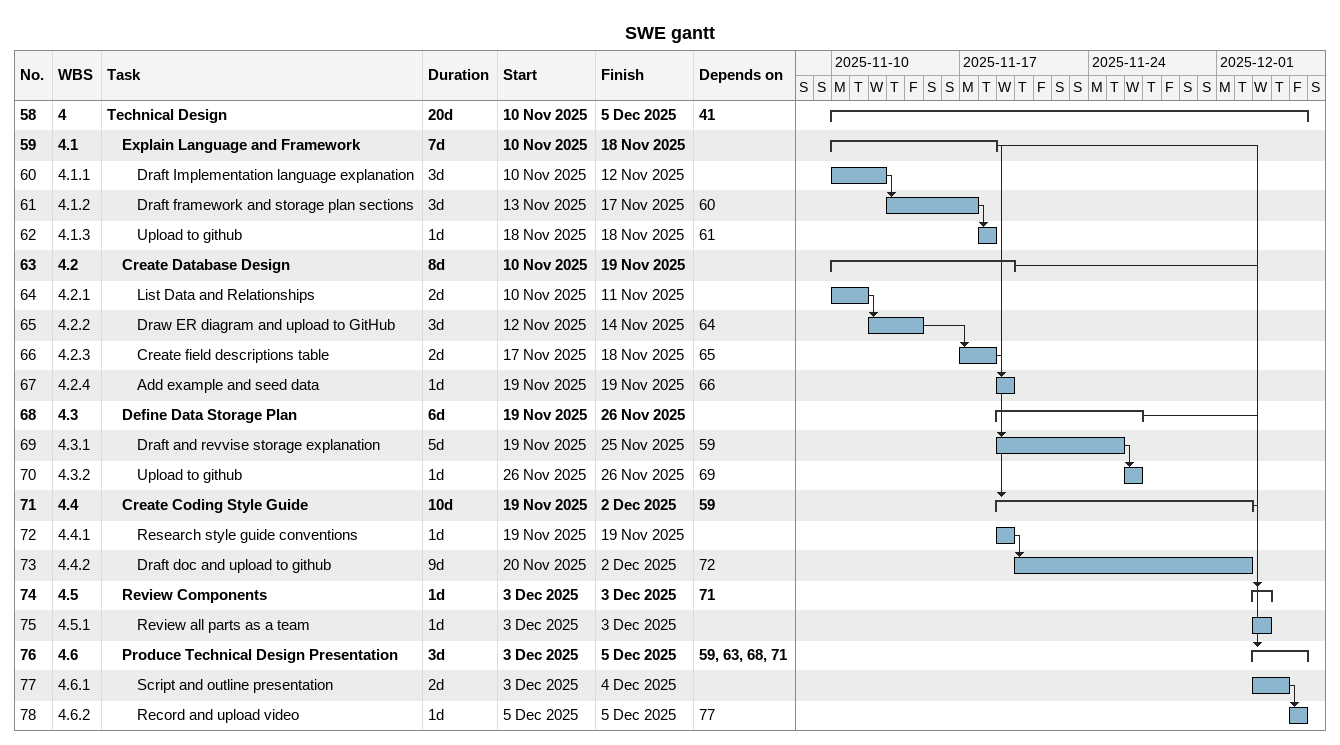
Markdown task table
SWE gantt

| ID | WBS | Task | Duration | Start | Finish | Predecessors |
|---|---|---|---|---|---|---|
| 58 | 4 | **Technical Design** | 20d | 2025-11-10 | 2025-12-05 | 41 |
| 59 | 4.1 | **Explain Language and Framework** | 7d | 2025-11-10 | 2025-11-18 |  |
| 60 | 4.1.1 | Draft Implementation language explanation | 3d | 2025-11-10 | 2025-11-12 |  |
| 61 | 4.1.2 | Draft framework and storage plan sections | 3d | 2025-11-13 | 2025-11-17 | 60 |
| 62 | 4.1.3 | Upload to github | 1d | 2025-11-18 | 2025-11-18 | 61 |
| 63 | 4.2 | **Create Database Design** | 8d | 2025-11-10 | 2025-11-19 |  |
| 64 | 4.2.1 | List Data and Relationships | 2d | 2025-11-10 | 2025-11-11 |  |
| 65 | 4.2.2 | Draw ER diagram and upload to GitHub | 3d | 2025-11-12 | 2025-11-14 | 64 |
| 66 | 4.2.3 | Create field descriptions table | 2d | 2025-11-17 | 2025-11-18 | 65 |
| 67 | 4.2.4 | Add example and seed data | 1d | 2025-11-19 | 2025-11-19 | 66 |
| 68 | 4.3 | **Define Data Storage Plan** | 6d | 2025-11-19 | 2025-11-26 |  |
| 69 | 4.3.1 | Draft and revvise storage explanation | 5d | 2025-11-19 | 2025-11-25 | 59 |
| 70 | 4.3.2 | Upload to github | 1d | 2025-11-26 | 2025-11-26 | 69 |
| 71 | 4.4 | **Create Coding Style Guide** | 10d | 2025-11-19 | 2025-12-02 | 59 |
| 72 | 4.4.1 | Research style guide conventions | 1d | 2025-11-19 | 2025-11-19 |  |
| 73 | 4.4.2 | Draft doc and upload to github | 9d | 2025-11-20 | 2025-12-02 | 72 |
| 74 | 4.5 | **Review Components** | 1d | 2025-12-03 | 2025-12-03 | 71 |
| 75 | 4.5.1 | Review all parts as a team | 1d | 2025-12-03 | 2025-12-03 |  |
| 76 | 4.6 | **Produce Technical Design Presentation** | 3d | 2025-12-03 | 2025-12-05 | 59, 63, 68, 71 |
| 77 | 4.6.1 | Script and outline presentation | 2d | 2025-12-03 | 2025-12-04 |  |
| 78 | 4.6.2 | Record and upload video | 1d | 2025-12-05 | 2025-12-05 | 77 |
